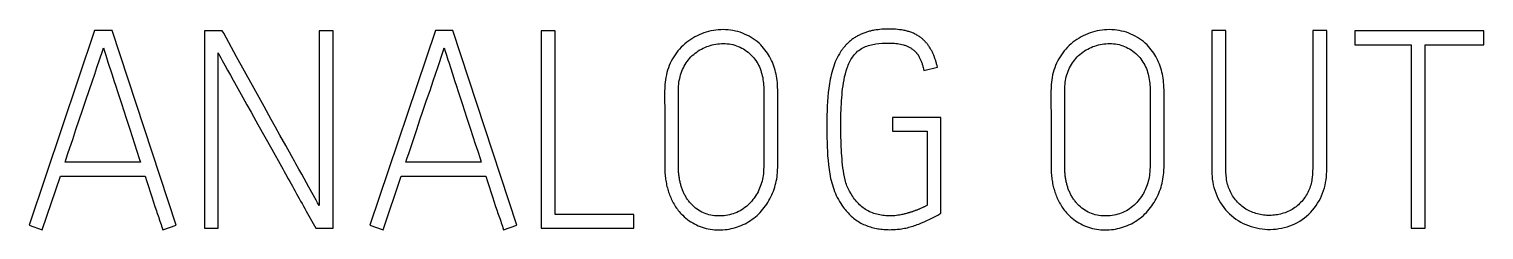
# Model space of a CAD drawing. Header units: inches. Extents: x 9000 to 22395, y 8106 to 17135.
# Drawn here: x 10548.29 to 10574.43, y 8340.58 to 8344.19 of the extents above; entities that cross this region are included whole.
import ezdxf

# ---------------------------------------------------------------- set-up
doc = ezdxf.new("R2010")
doc.units = ezdxf.units.IN
doc.header["$MEASUREMENT"] = 0
doc.layers.add('20500_FRONT_O_LABELING', color=7, linetype='Continuous')

msp = doc.modelspace()

# ---------------------------------------------------------------- linework, layer by layer
at = {"layer": '20500_FRONT_O_LABELING', "linetype": 'Continuous'}
for p, q in [((10549.467, 8344.165), (10548.289, 8340.659)), ((10549.782, 8344.165), (10549.467, 8344.165)), ((10550.932, 8340.659), (10549.782, 8344.165)), ((10551.439, 8344.16), (10551.439, 8340.605)), ((10551.76, 8344.16), (10551.439, 8344.16)), ((10553.501, 8344.16), (10553.501, 8341.014)), ((10553.752, 8344.16), (10553.501, 8344.16)), ((10553.752, 8340.605), (10553.752, 8344.16)), ((10555.591, 8344.165), (10554.413, 8340.659)), ((10555.906, 8344.165), (10555.591, 8344.165)), ((10557.055, 8340.659), (10555.906, 8344.165)), ((10557.494, 8344.155), (10557.494, 8340.605)), ((10557.745, 8344.155), (10557.494, 8344.155)), ((10557.745, 8340.856), (10557.745, 8344.155)), ((10569.795, 8344.165), (10569.544, 8344.165)), ((10569.795, 8341.9), (10569.795, 8344.165)), ((10571.61, 8344.165), (10571.359, 8344.165)), ((10571.61, 8341.877), (10571.61, 8344.165)), ((10572.113, 8344.155), (10572.113, 8343.903)), ((10574.435, 8344.155), (10572.113, 8344.155)), ((10574.435, 8343.903), (10574.435, 8344.155)), ((10549.508, 8343.496), (10549.606, 8343.79)), ((10549.606, 8343.79), (10549.625, 8343.849)), ((10549.625, 8343.849), (10549.643, 8343.793)), ((10549.643, 8343.793), (10549.666, 8343.722)), ((10549.666, 8343.722), (10549.693, 8343.637)), ((10551.686, 8340.605), (10551.686, 8343.76)), ((10552.304, 8343.173), (10552.019, 8343.69)), ((10555.632, 8343.496), (10555.73, 8343.79)), ((10555.73, 8343.79), (10555.749, 8343.849)), ((10555.749, 8343.849), (10555.767, 8343.793)), ((10555.767, 8343.793), (10555.79, 8343.722)), ((10555.79, 8343.722), (10555.817, 8343.637)), ((10572.113, 8343.903), (10573.128, 8343.903)), ((10573.128, 8343.903), (10573.128, 8340.605)), ((10573.38, 8340.605), (10573.38, 8343.903)), ((10573.38, 8343.903), (10574.435, 8343.903)), ((10549.469, 8343.379), (10549.508, 8343.496)), ((10551.807, 8343.537), (10551.857, 8343.449)), ((10551.857, 8343.449), (10551.907, 8343.36)), ((10555.593, 8343.379), (10555.632, 8343.496)), ((10564.372, 8343.445), (10564.613, 8343.504)), ((10549.37, 8343.085), (10549.429, 8343.261)), ((10549.429, 8343.261), (10549.469, 8343.379)), ((10549.775, 8343.382), (10549.817, 8343.249)), ((10551.982, 8343.227), (10552.131, 8342.96)), ((10552.511, 8342.797), (10552.304, 8343.173)), ((10555.494, 8343.085), (10555.553, 8343.261)), ((10555.553, 8343.261), (10555.593, 8343.379)), ((10555.898, 8343.382), (10555.941, 8343.249)), ((10549.25, 8342.733), (10549.31, 8342.909)), ((10549.31, 8342.909), (10549.37, 8343.085)), ((10549.882, 8343.051), (10549.947, 8342.852)), ((10552.131, 8342.96), (10552.205, 8342.827)), ((10555.374, 8342.733), (10555.434, 8342.909)), ((10555.434, 8342.909), (10555.494, 8343.085)), ((10556.006, 8343.051), (10556.071, 8342.852)), ((10559.959, 8341.729), (10559.959, 8343.029)), ((10566.901, 8341.729), (10566.901, 8343.029)), ((10549.19, 8342.557), (10549.25, 8342.733)), ((10549.947, 8342.852), (10550.033, 8342.588)), ((10552.205, 8342.827), (10552.279, 8342.694)), ((10552.641, 8342.562), (10552.511, 8342.797)), ((10555.314, 8342.557), (10555.374, 8342.733)), ((10556.071, 8342.852), (10556.157, 8342.588)), ((10559.713, 8342.703), (10559.713, 8341.729)), ((10561.493, 8342.784), (10561.493, 8341.785)), ((10566.655, 8342.703), (10566.655, 8341.729)), ((10568.435, 8342.784), (10568.435, 8341.785)), ((10549.072, 8342.205), (10549.131, 8342.381)), ((10549.131, 8342.381), (10549.19, 8342.557)), ((10550.033, 8342.588), (10550.098, 8342.389)), ((10550.098, 8342.389), (10550.141, 8342.257)), ((10552.402, 8342.471), (10552.65, 8342.027)), ((10552.719, 8342.422), (10552.641, 8342.562)), ((10552.797, 8342.281), (10552.719, 8342.422)), ((10555.196, 8342.205), (10555.255, 8342.381)), ((10555.255, 8342.381), (10555.314, 8342.557)), ((10556.157, 8342.588), (10556.222, 8342.389)), ((10556.222, 8342.389), (10556.265, 8342.257)), ((10563.805, 8342.597), (10563.805, 8342.351)), ((10564.677, 8342.597), (10563.805, 8342.597)), ((10564.677, 8340.876), (10564.677, 8342.597)), ((10548.993, 8341.969), (10549.072, 8342.205)), ((10550.141, 8342.257), (10550.184, 8342.124)), ((10550.184, 8342.124), (10550.227, 8341.992)), ((10552.902, 8342.094), (10552.797, 8342.281)), ((10555.117, 8341.969), (10555.196, 8342.205)), ((10556.265, 8342.257), (10556.308, 8342.124)), ((10556.308, 8342.124), (10556.351, 8341.992)), ((10563.805, 8342.351), (10564.431, 8342.351)), ((10564.431, 8342.351), (10564.431, 8341.019)), ((10548.954, 8341.852), (10548.993, 8341.969)), ((10553.006, 8341.906), (10552.902, 8342.094)), ((10555.078, 8341.852), (10555.117, 8341.969)), ((10548.935, 8341.793), (10548.954, 8341.852)), ((10550.291, 8341.793), (10548.935, 8341.793)), ((10553.188, 8341.577), (10553.136, 8341.671)), ((10555.058, 8341.793), (10555.078, 8341.852)), ((10556.415, 8341.793), (10555.058, 8341.793)), ((10548.526, 8340.58), (10548.851, 8341.542)), ((10548.851, 8341.542), (10550.375, 8341.542)), ((10550.375, 8341.542), (10550.404, 8341.448)), ((10550.404, 8341.448), (10550.433, 8341.355)), ((10550.433, 8341.355), (10550.463, 8341.262)), ((10553.319, 8341.343), (10553.188, 8341.577)), ((10554.65, 8340.58), (10554.975, 8341.542)), ((10554.975, 8341.542), (10556.499, 8341.542)), ((10556.499, 8341.542), (10556.528, 8341.448)), ((10556.528, 8341.448), (10556.557, 8341.355)), ((10556.557, 8341.355), (10556.587, 8341.262)), ((10550.463, 8341.262), (10550.493, 8341.168)), ((10550.493, 8341.168), (10550.524, 8341.075)), ((10550.524, 8341.075), (10550.544, 8341.013)), ((10556.587, 8341.262), (10556.617, 8341.168)), ((10556.617, 8341.168), (10556.648, 8341.075)), ((10556.648, 8341.075), (10556.668, 8341.013)), ((10550.544, 8341.013), (10550.565, 8340.952)), ((10556.668, 8341.013), (10556.689, 8340.952)), ((10559.156, 8340.856), (10557.745, 8340.856)), ((10559.156, 8340.605), (10559.156, 8340.856)), ((10564.618, 8340.842), (10564.677, 8340.876)), ((10548.289, 8340.659), (10548.526, 8340.58)), ((10550.69, 8340.58), (10550.932, 8340.659)), ((10551.439, 8340.605), (10551.686, 8340.605)), ((10553.441, 8340.605), (10553.752, 8340.605)), ((10554.413, 8340.659), (10554.65, 8340.58)), ((10556.814, 8340.58), (10557.055, 8340.659)), ((10557.494, 8340.605), (10559.156, 8340.605)), ((10573.128, 8340.605), (10573.38, 8340.605))]:
    msp.add_line(p, q, dxfattribs=at)
for points in [[(10552.019, 8343.69), (10551.786, 8344.113), (10551.76, 8344.16)], [(10561.439, 8343.903), (10561.407, 8343.934), (10561.374, 8343.964), (10561.339, 8343.991), (10561.303, 8344.016), (10561.266, 8344.04), (10561.228, 8344.062), (10561.189, 8344.082), (10561.149, 8344.1), (10561.108, 8344.116), (10561.067, 8344.131), (10561.025, 8344.143), (10560.982, 8344.154), (10560.939, 8344.163), (10560.895, 8344.17), (10560.851, 8344.175), (10560.807, 8344.178), (10560.763, 8344.179), (10560.719, 8344.178), (10560.675, 8344.175), (10560.63, 8344.171), (10560.587, 8344.164), (10560.543, 8344.156), (10560.5, 8344.145), (10560.457, 8344.133), (10560.415, 8344.119), (10560.374, 8344.104), (10560.333, 8344.087), (10560.293, 8344.068), (10560.254, 8344.048), (10560.216, 8344.026), (10560.179, 8344.003), (10560.143, 8343.978), (10560.108, 8343.951), (10560.074, 8343.923), (10560.041, 8343.894), (10560.01, 8343.863), (10559.98, 8343.83), (10559.951, 8343.797), (10559.924, 8343.762), (10559.899, 8343.726), (10559.874, 8343.689), (10559.852, 8343.651), (10559.831, 8343.612), (10559.812, 8343.573), (10559.794, 8343.532), (10559.779, 8343.491), (10559.765, 8343.449), (10559.753, 8343.407), (10559.742, 8343.364), (10559.733, 8343.321), (10559.726, 8343.278), (10559.72, 8343.234), (10559.716, 8343.19), (10559.714, 8343.146), (10559.711, 8343.057), (10559.71, 8342.968), (10559.711, 8342.88), (10559.712, 8342.791), (10559.713, 8342.703)], [(10563.036, 8343.968), (10563.026, 8343.959), (10563.016, 8343.95), (10563.007, 8343.941), (10562.998, 8343.931), (10562.988, 8343.922), (10562.979, 8343.912), (10562.97, 8343.903), (10562.961, 8343.893), (10562.953, 8343.883), (10562.944, 8343.873), (10562.936, 8343.863), (10562.927, 8343.853), (10562.919, 8343.843), (10562.911, 8343.832), (10562.903, 8343.822), (10562.895, 8343.811), (10562.887, 8343.801), (10562.88, 8343.79), (10562.872, 8343.779), (10562.865, 8343.768), (10562.858, 8343.757), (10562.851, 8343.746)], [(10564.29, 8344.054), (10564.276, 8344.064), (10564.261, 8344.073), (10564.245, 8344.082), (10564.23, 8344.09), (10564.215, 8344.098), (10564.199, 8344.106), (10564.183, 8344.113), (10564.167, 8344.12), (10564.151, 8344.126), (10564.134, 8344.132), (10564.118, 8344.138), (10564.101, 8344.143), (10564.084, 8344.148), (10564.067, 8344.153), (10564.05, 8344.157), (10564.033, 8344.161), (10564.016, 8344.164), (10563.999, 8344.167), (10563.965, 8344.173), (10563.93, 8344.178), (10563.895, 8344.182), (10563.86, 8344.185), (10563.826, 8344.187), (10563.791, 8344.189), (10563.756, 8344.189), (10563.721, 8344.19), (10563.686, 8344.189), (10563.651, 8344.187), (10563.616, 8344.185), (10563.581, 8344.182), (10563.546, 8344.178), (10563.511, 8344.174), (10563.476, 8344.168), (10563.459, 8344.164), (10563.442, 8344.161), (10563.425, 8344.157), (10563.408, 8344.153), (10563.391, 8344.149), (10563.374, 8344.144), (10563.357, 8344.139), (10563.34, 8344.134), (10563.324, 8344.129), (10563.307, 8344.123), (10563.291, 8344.117), (10563.274, 8344.111), (10563.258, 8344.104), (10563.242, 8344.097), (10563.226, 8344.09), (10563.211, 8344.082), (10563.195, 8344.075), (10563.18, 8344.067), (10563.164, 8344.058), (10563.149, 8344.049), (10563.135, 8344.04), (10563.12, 8344.031), (10563.105, 8344.021), (10563.091, 8344.011), (10563.077, 8344.001), (10563.063, 8343.99), (10563.049, 8343.979), (10563.036, 8343.968)], [(10564.613, 8343.504), (10564.606, 8343.533), (10564.602, 8343.547), (10564.598, 8343.562), (10564.594, 8343.576), (10564.59, 8343.591), (10564.586, 8343.605), (10564.582, 8343.619), (10564.577, 8343.633), (10564.573, 8343.647), (10564.568, 8343.661), (10564.563, 8343.675), (10564.558, 8343.689), (10564.552, 8343.703), (10564.547, 8343.717), (10564.541, 8343.73), (10564.535, 8343.744), (10564.529, 8343.757), (10564.523, 8343.771), (10564.516, 8343.784), (10564.51, 8343.797), (10564.503, 8343.81), (10564.495, 8343.823), (10564.488, 8343.836), (10564.481, 8343.848), (10564.473, 8343.861), (10564.465, 8343.873), (10564.456, 8343.886), (10564.448, 8343.898), (10564.439, 8343.91), (10564.43, 8343.921), (10564.421, 8343.933), (10564.411, 8343.944), (10564.401, 8343.955), (10564.391, 8343.966), (10564.381, 8343.977), (10564.371, 8343.988), (10564.36, 8343.998), (10564.349, 8344.008), (10564.338, 8344.018), (10564.326, 8344.027), (10564.314, 8344.036), (10564.302, 8344.045), (10564.29, 8344.054)], [(10568.381, 8343.903), (10568.349, 8343.934), (10568.316, 8343.964), (10568.281, 8343.991), (10568.245, 8344.016), (10568.208, 8344.04), (10568.17, 8344.062), (10568.131, 8344.082), (10568.091, 8344.1), (10568.051, 8344.116), (10568.009, 8344.131), (10567.967, 8344.143), (10567.924, 8344.154), (10567.881, 8344.163), (10567.837, 8344.17), (10567.794, 8344.175), (10567.749, 8344.178), (10567.705, 8344.179), (10567.661, 8344.178), (10567.617, 8344.175), (10567.573, 8344.171), (10567.529, 8344.164), (10567.485, 8344.156), (10567.442, 8344.145), (10567.399, 8344.133), (10567.357, 8344.119), (10567.316, 8344.104), (10567.275, 8344.087), (10567.235, 8344.068), (10567.196, 8344.048), (10567.158, 8344.026), (10567.121, 8344.003), (10567.085, 8343.978), (10567.05, 8343.951), (10567.016, 8343.923), (10566.983, 8343.894), (10566.952, 8343.863), (10566.922, 8343.83), (10566.894, 8343.797), (10566.866, 8343.762), (10566.841, 8343.726), (10566.817, 8343.689), (10566.794, 8343.651), (10566.773, 8343.612), (10566.754, 8343.573), (10566.737, 8343.532), (10566.721, 8343.491), (10566.707, 8343.449), (10566.695, 8343.407), (10566.684, 8343.364), (10566.675, 8343.321), (10566.668, 8343.278), (10566.663, 8343.234), (10566.659, 8343.19), (10566.656, 8343.146), (10566.653, 8343.057), (10566.653, 8342.968), (10566.653, 8342.88), (10566.654, 8342.791), (10566.655, 8342.703)], [(10569.544, 8344.165), (10569.544, 8341.84), (10569.543, 8341.739), (10569.544, 8341.638), (10569.546, 8341.587), (10569.549, 8341.537), (10569.554, 8341.487), (10569.562, 8341.437), (10569.572, 8341.387), (10569.584, 8341.338), (10569.598, 8341.29), (10569.615, 8341.242), (10569.633, 8341.195), (10569.654, 8341.149), (10569.678, 8341.105), (10569.703, 8341.061), (10569.731, 8341.019), (10569.761, 8340.978), (10569.792, 8340.939), (10569.826, 8340.902), (10569.862, 8340.866), (10569.899, 8340.833), (10569.938, 8340.801), (10569.979, 8340.771), (10570.021, 8340.743), (10570.064, 8340.718), (10570.109, 8340.694), (10570.155, 8340.673), (10570.202, 8340.654), (10570.25, 8340.637), (10570.298, 8340.623), (10570.347, 8340.611), (10570.397, 8340.601), (10570.447, 8340.594), (10570.498, 8340.589), (10570.548, 8340.586), (10570.599, 8340.586), (10570.649, 8340.588), (10570.699, 8340.592), (10570.749, 8340.599), (10570.799, 8340.608), (10570.848, 8340.62), (10570.897, 8340.633), (10570.945, 8340.649), (10570.992, 8340.668), (10571.038, 8340.688), (10571.082, 8340.711), (10571.126, 8340.736), (10571.168, 8340.764), (10571.209, 8340.794), (10571.248, 8340.825), (10571.286, 8340.859), (10571.322, 8340.895), (10571.356, 8340.932), (10571.389, 8340.971), (10571.419, 8341.012), (10571.447, 8341.054), (10571.473, 8341.098), (10571.496, 8341.142), (10571.518, 8341.188), (10571.537, 8341.235), (10571.553, 8341.283), (10571.568, 8341.331), (10571.58, 8341.38), (10571.59, 8341.429), (10571.598, 8341.479), (10571.604, 8341.529), (10571.608, 8341.578), (10571.61, 8341.628), (10571.611, 8341.678), (10571.61, 8341.877)], [(10571.359, 8344.165), (10571.359, 8341.911), (10571.359, 8341.799), (10571.358, 8341.686), (10571.357, 8341.63), (10571.354, 8341.573), (10571.348, 8341.518), (10571.345, 8341.49), (10571.34, 8341.463), (10571.335, 8341.435), (10571.329, 8341.408), (10571.322, 8341.381), (10571.313, 8341.354), (10571.304, 8341.328), (10571.294, 8341.302), (10571.282, 8341.276), (10571.27, 8341.251), (10571.257, 8341.226), (10571.243, 8341.202), (10571.228, 8341.178), (10571.212, 8341.155), (10571.196, 8341.132), (10571.178, 8341.11), (10571.16, 8341.088), (10571.141, 8341.068), (10571.121, 8341.048), (10571.101, 8341.029), (10571.08, 8341.011), (10571.058, 8340.993), (10571.035, 8340.977), (10571.012, 8340.961), (10570.988, 8340.946), (10570.964, 8340.932), (10570.939, 8340.919), (10570.913, 8340.907), (10570.888, 8340.896), (10570.861, 8340.886), (10570.834, 8340.877), (10570.807, 8340.869), (10570.78, 8340.862), (10570.752, 8340.855), (10570.725, 8340.85), (10570.697, 8340.845), (10570.669, 8340.842), (10570.641, 8340.839), (10570.613, 8340.837), (10570.585, 8340.837), (10570.557, 8340.837), (10570.529, 8340.838), (10570.501, 8340.84), (10570.473, 8340.843), (10570.445, 8340.847), (10570.417, 8340.852), (10570.39, 8340.858), (10570.363, 8340.865), (10570.336, 8340.872), (10570.309, 8340.881), (10570.282, 8340.89), (10570.256, 8340.901), (10570.23, 8340.912), (10570.205, 8340.925), (10570.18, 8340.938), (10570.156, 8340.952), (10570.132, 8340.967), (10570.109, 8340.983), (10570.087, 8341), (10570.065, 8341.018), (10570.044, 8341.037), (10570.024, 8341.056), (10570.004, 8341.077), (10569.986, 8341.098), (10569.968, 8341.119), (10569.951, 8341.142), (10569.935, 8341.164), (10569.919, 8341.188), (10569.905, 8341.212), (10569.891, 8341.237), (10569.878, 8341.262), (10569.866, 8341.288), (10569.855, 8341.314), (10569.845, 8341.34), (10569.836, 8341.367), (10569.829, 8341.394), (10569.822, 8341.421), (10569.816, 8341.449), (10569.811, 8341.476), (10569.807, 8341.504), (10569.801, 8341.56), (10569.798, 8341.616), (10569.796, 8341.673), (10569.795, 8341.786), (10569.795, 8341.9)], [(10551.686, 8343.76), (10551.709, 8343.715), (10551.733, 8343.67), (10551.758, 8343.626), (10551.782, 8343.581), (10551.807, 8343.537)], [(10559.959, 8343.029), (10559.96, 8343.097), (10559.961, 8343.131), (10559.963, 8343.165), (10559.966, 8343.199), (10559.969, 8343.233), (10559.974, 8343.266), (10559.981, 8343.3), (10559.988, 8343.333), (10559.997, 8343.365), (10560.008, 8343.398), (10560.019, 8343.429), (10560.033, 8343.461), (10560.047, 8343.492), (10560.063, 8343.522), (10560.08, 8343.551), (10560.098, 8343.58), (10560.117, 8343.608), (10560.138, 8343.635), (10560.16, 8343.662), (10560.183, 8343.687), (10560.208, 8343.711), (10560.233, 8343.734), (10560.259, 8343.756), (10560.287, 8343.776), (10560.315, 8343.796), (10560.344, 8343.814), (10560.374, 8343.83), (10560.404, 8343.846), (10560.435, 8343.86), (10560.467, 8343.873), (10560.499, 8343.884), (10560.532, 8343.894), (10560.564, 8343.903), (10560.598, 8343.911), (10560.631, 8343.917), (10560.665, 8343.922), (10560.699, 8343.925), (10560.733, 8343.928), (10560.767, 8343.928), (10560.801, 8343.927), (10560.835, 8343.925), (10560.869, 8343.921), (10560.903, 8343.916), (10560.937, 8343.909), (10560.97, 8343.9), (10561.002, 8343.889), (10561.034, 8343.877), (10561.066, 8343.863), (10561.096, 8343.848), (10561.126, 8343.831), (10561.155, 8343.813), (10561.183, 8343.793), (10561.21, 8343.772), (10561.236, 8343.75), (10561.261, 8343.726)], [(10561.261, 8343.726), (10561.285, 8343.702), (10561.307, 8343.677), (10561.328, 8343.651), (10561.348, 8343.624), (10561.366, 8343.596), (10561.383, 8343.567), (10561.398, 8343.538), (10561.413, 8343.507), (10561.426, 8343.477), (10561.438, 8343.445), (10561.448, 8343.413), (10561.457, 8343.381), (10561.466, 8343.349), (10561.473, 8343.316), (10561.478, 8343.283), (10561.483, 8343.249), (10561.487, 8343.216), (10561.49, 8343.183), (10561.492, 8343.15), (10561.494, 8343.116), (10561.495, 8343.05), (10561.495, 8342.983)], [(10561.744, 8341.944), (10561.744, 8342.776), (10561.745, 8342.852), (10561.745, 8342.927), (10561.746, 8343.003), (10561.745, 8343.079), (10561.742, 8343.154), (10561.74, 8343.192), (10561.737, 8343.229), (10561.733, 8343.267), (10561.728, 8343.304), (10561.722, 8343.341), (10561.715, 8343.377), (10561.706, 8343.414), (10561.697, 8343.45), (10561.686, 8343.486), (10561.674, 8343.522), (10561.661, 8343.557), (10561.647, 8343.592), (10561.631, 8343.626), (10561.615, 8343.66), (10561.597, 8343.693), (10561.578, 8343.725), (10561.558, 8343.757), (10561.536, 8343.788), (10561.514, 8343.818), (10561.49, 8343.848), (10561.465, 8343.876), (10561.439, 8343.903)], [(10562.851, 8343.746), (10562.83, 8343.71), (10562.81, 8343.674), (10562.793, 8343.637), (10562.777, 8343.6), (10562.762, 8343.562), (10562.749, 8343.524), (10562.737, 8343.485), (10562.726, 8343.447), (10562.715, 8343.407), (10562.705, 8343.368), (10562.696, 8343.328), (10562.688, 8343.289), (10562.681, 8343.248), (10562.674, 8343.208), (10562.667, 8343.168), (10562.662, 8343.127), (10562.652, 8343.046), (10562.644, 8342.965), (10562.638, 8342.884), (10562.634, 8342.803), (10562.63, 8342.721), (10562.628, 8342.64), (10562.627, 8342.559), (10562.626, 8342.477), (10562.626, 8342.396), (10562.627, 8342.314), (10562.628, 8342.232), (10562.63, 8342.151), (10562.632, 8342.069), (10562.636, 8341.988), (10562.64, 8341.907), (10562.647, 8341.825), (10562.655, 8341.744), (10562.66, 8341.704), (10562.665, 8341.663), (10562.671, 8341.623), (10562.678, 8341.582), (10562.686, 8341.542), (10562.694, 8341.502), (10562.703, 8341.462), (10562.714, 8341.423), (10562.725, 8341.384), (10562.737, 8341.345), (10562.75, 8341.306), (10562.764, 8341.268), (10562.78, 8341.231), (10562.796, 8341.194), (10562.814, 8341.157), (10562.833, 8341.121), (10562.853, 8341.086), (10562.875, 8341.052), (10562.898, 8341.018), (10562.922, 8340.985)], [(10563.958, 8340.849), (10563.931, 8340.844), (10563.904, 8340.839), (10563.876, 8340.835), (10563.849, 8340.832), (10563.821, 8340.83), (10563.794, 8340.828), (10563.766, 8340.828), (10563.739, 8340.828), (10563.712, 8340.829), (10563.684, 8340.83), (10563.657, 8340.833), (10563.63, 8340.836), (10563.603, 8340.84), (10563.576, 8340.845), (10563.549, 8340.851), (10563.523, 8340.858), (10563.496, 8340.865), (10563.47, 8340.874), (10563.445, 8340.883), (10563.419, 8340.893), (10563.394, 8340.904), (10563.369, 8340.917), (10563.345, 8340.93), (10563.322, 8340.944), (10563.299, 8340.959), (10563.277, 8340.975), (10563.256, 8340.992), (10563.235, 8341.01), (10563.215, 8341.029), (10563.195, 8341.048), (10563.176, 8341.068), (10563.158, 8341.088), (10563.141, 8341.11), (10563.124, 8341.131), (10563.107, 8341.154), (10563.092, 8341.176), (10563.076, 8341.199), (10563.062, 8341.223), (10563.034, 8341.27), (10563.021, 8341.295), (10563.009, 8341.319), (10562.998, 8341.344), (10562.987, 8341.369), (10562.978, 8341.395), (10562.97, 8341.422), (10562.962, 8341.448), (10562.955, 8341.475), (10562.943, 8341.529), (10562.933, 8341.583), (10562.924, 8341.637), (10562.916, 8341.691), (10562.91, 8341.745), (10562.904, 8341.8), (10562.899, 8341.854), (10562.894, 8341.909), (10562.89, 8341.964), (10562.887, 8342.018), (10562.885, 8342.073), (10562.883, 8342.128), (10562.881, 8342.183), (10562.88, 8342.238), (10562.879, 8342.293), (10562.878, 8342.348), (10562.878, 8342.403), (10562.877, 8342.458), (10562.878, 8342.513), (10562.878, 8342.567), (10562.879, 8342.622), (10562.88, 8342.677), (10562.882, 8342.732), (10562.884, 8342.787), (10562.887, 8342.842), (10562.89, 8342.897), (10562.894, 8342.951), (10562.899, 8343.006), (10562.904, 8343.061), (10562.91, 8343.115), (10562.917, 8343.17), (10562.925, 8343.224), (10562.935, 8343.278), (10562.946, 8343.332), (10562.96, 8343.385), (10562.975, 8343.438), (10562.992, 8343.49), (10563.002, 8343.516), (10563.012, 8343.541), (10563.023, 8343.567), (10563.034, 8343.592), (10563.047, 8343.616), (10563.06, 8343.64), (10563.074, 8343.664), (10563.089, 8343.686), (10563.105, 8343.709), (10563.122, 8343.73), (10563.14, 8343.751), (10563.16, 8343.77), (10563.18, 8343.789), (10563.202, 8343.806), (10563.224, 8343.822), (10563.247, 8343.837), (10563.272, 8343.85), (10563.296, 8343.862), (10563.322, 8343.873), (10563.347, 8343.883), (10563.374, 8343.891), (10563.4, 8343.899), (10563.427, 8343.906), (10563.454, 8343.912), (10563.481, 8343.917), (10563.508, 8343.922), (10563.563, 8343.929), (10563.618, 8343.934), (10563.673, 8343.937), (10563.728, 8343.938), (10563.783, 8343.937), (10563.839, 8343.934), (10563.866, 8343.932), (10563.894, 8343.929), (10563.921, 8343.924), (10563.948, 8343.919), (10563.975, 8343.913), (10564.002, 8343.906)], [(10564.002, 8343.906), (10564.016, 8343.901), (10564.029, 8343.897), (10564.043, 8343.892), (10564.056, 8343.887), (10564.069, 8343.881), (10564.082, 8343.875), (10564.095, 8343.869), (10564.108, 8343.863), (10564.12, 8343.856), (10564.133, 8343.849), (10564.144, 8343.841), (10564.156, 8343.833), (10564.168, 8343.825), (10564.179, 8343.816), (10564.19, 8343.807), (10564.2, 8343.798), (10564.206, 8343.793), (10564.211, 8343.788), (10564.216, 8343.783), (10564.221, 8343.778), (10564.225, 8343.773), (10564.23, 8343.768), (10564.235, 8343.762), (10564.239, 8343.757), (10564.244, 8343.751), (10564.248, 8343.746), (10564.253, 8343.74), (10564.257, 8343.734), (10564.265, 8343.723), (10564.273, 8343.711), (10564.28, 8343.699), (10564.287, 8343.686), (10564.294, 8343.674), (10564.3, 8343.661), (10564.306, 8343.648), (10564.312, 8343.635), (10564.318, 8343.622), (10564.323, 8343.609), (10564.328, 8343.596), (10564.333, 8343.582), (10564.338, 8343.569), (10564.342, 8343.555), (10564.346, 8343.542), (10564.35, 8343.528), (10564.354, 8343.514), (10564.358, 8343.5), (10564.365, 8343.473), (10564.372, 8343.445)], [(10566.901, 8343.029), (10566.902, 8343.097), (10566.903, 8343.131), (10566.905, 8343.165), (10566.908, 8343.199), (10566.912, 8343.233), (10566.917, 8343.266), (10566.923, 8343.3), (10566.93, 8343.333), (10566.94, 8343.365), (10566.95, 8343.398), (10566.962, 8343.429), (10566.975, 8343.461), (10566.989, 8343.492), (10567.005, 8343.522), (10567.022, 8343.551), (10567.04, 8343.58), (10567.06, 8343.608), (10567.08, 8343.635), (10567.102, 8343.662), (10567.125, 8343.687), (10567.15, 8343.711), (10567.175, 8343.734), (10567.202, 8343.756), (10567.229, 8343.776), (10567.257, 8343.796), (10567.286, 8343.814), (10567.316, 8343.83), (10567.346, 8343.846), (10567.377, 8343.86), (10567.409, 8343.873), (10567.441, 8343.884), (10567.474, 8343.894), (10567.507, 8343.903), (10567.54, 8343.911), (10567.573, 8343.917), (10567.607, 8343.922), (10567.641, 8343.925), (10567.675, 8343.928), (10567.709, 8343.928), (10567.743, 8343.927), (10567.777, 8343.925), (10567.811, 8343.921), (10567.845, 8343.916), (10567.879, 8343.909), (10567.912, 8343.9), (10567.945, 8343.889), (10567.977, 8343.877), (10568.008, 8343.863), (10568.038, 8343.848), (10568.068, 8343.831), (10568.097, 8343.813), (10568.125, 8343.793), (10568.152, 8343.772), (10568.178, 8343.75), (10568.203, 8343.726)], [(10568.203, 8343.726), (10568.227, 8343.702), (10568.249, 8343.677), (10568.27, 8343.651), (10568.29, 8343.624), (10568.308, 8343.596), (10568.325, 8343.567), (10568.341, 8343.538), (10568.355, 8343.507), (10568.368, 8343.477), (10568.38, 8343.445), (10568.39, 8343.413), (10568.4, 8343.381), (10568.408, 8343.349), (10568.415, 8343.316), (10568.421, 8343.283), (10568.425, 8343.249), (10568.429, 8343.216), (10568.432, 8343.183), (10568.434, 8343.15), (10568.436, 8343.116), (10568.437, 8343.05), (10568.437, 8342.983)], [(10568.686, 8341.944), (10568.686, 8342.776), (10568.687, 8342.852), (10568.687, 8342.927), (10568.688, 8343.003), (10568.687, 8343.079), (10568.684, 8343.154), (10568.682, 8343.192), (10568.679, 8343.229), (10568.675, 8343.267), (10568.67, 8343.304), (10568.664, 8343.341), (10568.657, 8343.377), (10568.649, 8343.414), (10568.639, 8343.45), (10568.628, 8343.486), (10568.616, 8343.522), (10568.603, 8343.557), (10568.589, 8343.592), (10568.574, 8343.626), (10568.557, 8343.66), (10568.539, 8343.693), (10568.52, 8343.725), (10568.5, 8343.757), (10568.478, 8343.788), (10568.456, 8343.818), (10568.432, 8343.848), (10568.407, 8343.876), (10568.381, 8343.903)], [(10549.693, 8343.637), (10549.706, 8343.595), (10549.775, 8343.382)], [(10555.817, 8343.637), (10555.83, 8343.595), (10555.898, 8343.382)], [(10549.817, 8343.249), (10549.839, 8343.183), (10549.882, 8343.051)], [(10551.907, 8343.36), (10551.957, 8343.271), (10551.982, 8343.227)], [(10555.941, 8343.249), (10555.962, 8343.183), (10556.006, 8343.051)], [(10561.495, 8342.983), (10561.493, 8342.85), (10561.493, 8342.784)], [(10568.437, 8342.983), (10568.435, 8342.85), (10568.435, 8342.784)], [(10552.279, 8342.694), (10552.328, 8342.605), (10552.402, 8342.471)], [(10550.227, 8341.992), (10550.27, 8341.859), (10550.291, 8341.793)], [(10552.65, 8342.027), (10552.823, 8341.716), (10552.848, 8341.672), (10552.873, 8341.627), (10552.897, 8341.583)], [(10553.136, 8341.671), (10553.084, 8341.765), (10553.058, 8341.812), (10553.006, 8341.906)], [(10556.351, 8341.992), (10556.394, 8341.859), (10556.415, 8341.793)], [(10560.009, 8340.866), (10560.035, 8340.839), (10560.063, 8340.813), (10560.092, 8340.788), (10560.121, 8340.765), (10560.152, 8340.742), (10560.183, 8340.721), (10560.215, 8340.701), (10560.248, 8340.683), (10560.281, 8340.666), (10560.315, 8340.65), (10560.35, 8340.636), (10560.386, 8340.623), (10560.421, 8340.611), (10560.458, 8340.602), (10560.495, 8340.594), (10560.532, 8340.587), (10560.57, 8340.582), (10560.608, 8340.578), (10560.645, 8340.576), (10560.683, 8340.575), (10560.721, 8340.576), (10560.759, 8340.578), (10560.797, 8340.581), (10560.834, 8340.586), (10560.871, 8340.592), (10560.909, 8340.599), (10560.945, 8340.608), (10560.982, 8340.618), (10561.018, 8340.63), (10561.053, 8340.642), (10561.089, 8340.656), (10561.123, 8340.671), (10561.157, 8340.688), (10561.19, 8340.706), (10561.223, 8340.725), (10561.255, 8340.745), (10561.286, 8340.767), (10561.316, 8340.789), (10561.345, 8340.813), (10561.374, 8340.838), (10561.401, 8340.864), (10561.428, 8340.891), (10561.453, 8340.919), (10561.478, 8340.948), (10561.501, 8340.977), (10561.524, 8341.008), (10561.545, 8341.039), (10561.565, 8341.071), (10561.585, 8341.103), (10561.603, 8341.136), (10561.62, 8341.169), (10561.636, 8341.204), (10561.651, 8341.238), (10561.665, 8341.273), (10561.678, 8341.308), (10561.689, 8341.344), (10561.7, 8341.38), (10561.709, 8341.417), (10561.718, 8341.454), (10561.725, 8341.491), (10561.731, 8341.528), (10561.736, 8341.566), (10561.739, 8341.603), (10561.742, 8341.641), (10561.744, 8341.717), (10561.745, 8341.792), (10561.744, 8341.868), (10561.744, 8341.944)], [(10566.951, 8340.866), (10566.978, 8340.839), (10567.005, 8340.813), (10567.034, 8340.788), (10567.064, 8340.765), (10567.094, 8340.742), (10567.125, 8340.721), (10567.157, 8340.701), (10567.19, 8340.683), (10567.223, 8340.666), (10567.258, 8340.65), (10567.292, 8340.636), (10567.328, 8340.623), (10567.364, 8340.611), (10567.4, 8340.602), (10567.437, 8340.594), (10567.474, 8340.587), (10567.512, 8340.582), (10567.55, 8340.578), (10567.588, 8340.576), (10567.625, 8340.575), (10567.663, 8340.576), (10567.701, 8340.578), (10567.739, 8340.581), (10567.776, 8340.586), (10567.814, 8340.592), (10567.851, 8340.599), (10567.888, 8340.608), (10567.924, 8340.618), (10567.96, 8340.63), (10567.996, 8340.642), (10568.031, 8340.656), (10568.065, 8340.671), (10568.099, 8340.688), (10568.133, 8340.706), (10568.165, 8340.725), (10568.197, 8340.745), (10568.228, 8340.767), (10568.258, 8340.789), (10568.287, 8340.813), (10568.316, 8340.838), (10568.343, 8340.864), (10568.37, 8340.891), (10568.395, 8340.919), (10568.42, 8340.948), (10568.444, 8340.977), (10568.466, 8341.008), (10568.487, 8341.039), (10568.508, 8341.071), (10568.527, 8341.103), (10568.545, 8341.136), (10568.562, 8341.169), (10568.578, 8341.204), (10568.593, 8341.238), (10568.607, 8341.273), (10568.62, 8341.308), (10568.632, 8341.344), (10568.642, 8341.38), (10568.652, 8341.417), (10568.66, 8341.454), (10568.667, 8341.491), (10568.673, 8341.528), (10568.678, 8341.566), (10568.682, 8341.603), (10568.684, 8341.641), (10568.687, 8341.717), (10568.687, 8341.792), (10568.687, 8341.868), (10568.686, 8341.944)], [(10559.713, 8341.729), (10559.713, 8341.702), (10559.713, 8341.675), (10559.714, 8341.648), (10559.716, 8341.622), (10559.717, 8341.595), (10559.72, 8341.568), (10559.722, 8341.542), (10559.725, 8341.515), (10559.729, 8341.489), (10559.733, 8341.462), (10559.737, 8341.436), (10559.742, 8341.41), (10559.747, 8341.383), (10559.753, 8341.358), (10559.76, 8341.332), (10559.767, 8341.306), (10559.774, 8341.281), (10559.782, 8341.256), (10559.791, 8341.231), (10559.8, 8341.206), (10559.81, 8341.181), (10559.82, 8341.157), (10559.831, 8341.133), (10559.842, 8341.109), (10559.854, 8341.085), (10559.867, 8341.061), (10559.881, 8341.038), (10559.895, 8341.015), (10559.909, 8340.993), (10559.924, 8340.97), (10559.94, 8340.949), (10559.956, 8340.928), (10559.973, 8340.907), (10559.991, 8340.886), (10560.009, 8340.866)], [(10560.191, 8341.038), (10560.179, 8341.051), (10560.168, 8341.064), (10560.157, 8341.077), (10560.146, 8341.09), (10560.136, 8341.103), (10560.125, 8341.117), (10560.116, 8341.131), (10560.106, 8341.145), (10560.097, 8341.159), (10560.089, 8341.174), (10560.08, 8341.189), (10560.072, 8341.204), (10560.064, 8341.219), (10560.057, 8341.234), (10560.049, 8341.249), (10560.043, 8341.265), (10560.036, 8341.28), (10560.03, 8341.296), (10560.024, 8341.312), (10560.018, 8341.328), (10560.013, 8341.344), (10560.008, 8341.36), (10560.003, 8341.376), (10559.999, 8341.392), (10559.995, 8341.409), (10559.991, 8341.425), (10559.987, 8341.442), (10559.984, 8341.458), (10559.98, 8341.475), (10559.977, 8341.491), (10559.975, 8341.508), (10559.972, 8341.525), (10559.97, 8341.542), (10559.968, 8341.559), (10559.966, 8341.576), (10559.965, 8341.593), (10559.963, 8341.61), (10559.962, 8341.627), (10559.961, 8341.644), (10559.96, 8341.661), (10559.96, 8341.678), (10559.959, 8341.695), (10559.959, 8341.712), (10559.959, 8341.729)], [(10561.493, 8341.785), (10561.493, 8341.719), (10561.49, 8341.652), (10561.488, 8341.619), (10561.485, 8341.586), (10561.481, 8341.553), (10561.475, 8341.52), (10561.468, 8341.486), (10561.461, 8341.453), (10561.452, 8341.421), (10561.442, 8341.388), (10561.43, 8341.356), (10561.417, 8341.325), (10561.404, 8341.294), (10561.389, 8341.263), (10561.373, 8341.233), (10561.355, 8341.204), (10561.337, 8341.175), (10561.318, 8341.147), (10561.297, 8341.12), (10561.276, 8341.094), (10561.253, 8341.069), (10561.23, 8341.044), (10561.205, 8341.021), (10561.18, 8340.999), (10561.153, 8340.978), (10561.125, 8340.958), (10561.096, 8340.939), (10561.067, 8340.922), (10561.037, 8340.907), (10561.006, 8340.892), (10560.975, 8340.879), (10560.943, 8340.868), (10560.911, 8340.858), (10560.878, 8340.849), (10560.845, 8340.842), (10560.811, 8340.836), (10560.778, 8340.831), (10560.744, 8340.828), (10560.71, 8340.827), (10560.676, 8340.827), (10560.641, 8340.828), (10560.607, 8340.831), (10560.573, 8340.835), (10560.54, 8340.842), (10560.507, 8340.849), (10560.474, 8340.859), (10560.442, 8340.87), (10560.411, 8340.883), (10560.38, 8340.897), (10560.351, 8340.913), (10560.322, 8340.93), (10560.293, 8340.949), (10560.266, 8340.969), (10560.24, 8340.991), (10560.215, 8341.014), (10560.191, 8341.038)], [(10566.655, 8341.729), (10566.655, 8341.702), (10566.656, 8341.675), (10566.656, 8341.648), (10566.658, 8341.622), (10566.66, 8341.595), (10566.662, 8341.568), (10566.664, 8341.542), (10566.667, 8341.515), (10566.671, 8341.489), (10566.675, 8341.462), (10566.679, 8341.436), (10566.684, 8341.41), (10566.69, 8341.383), (10566.696, 8341.358), (10566.702, 8341.332), (10566.709, 8341.306), (10566.716, 8341.281), (10566.724, 8341.256), (10566.733, 8341.231), (10566.742, 8341.206), (10566.752, 8341.181), (10566.762, 8341.157), (10566.773, 8341.133), (10566.784, 8341.109), (10566.797, 8341.085), (10566.809, 8341.061), (10566.823, 8341.038), (10566.837, 8341.015), (10566.851, 8340.993), (10566.867, 8340.97), (10566.882, 8340.949), (10566.899, 8340.928), (10566.915, 8340.907), (10566.933, 8340.886), (10566.951, 8340.866)], [(10567.133, 8341.038), (10567.121, 8341.051), (10567.11, 8341.064), (10567.099, 8341.077), (10567.088, 8341.09), (10567.078, 8341.103), (10567.068, 8341.117), (10567.058, 8341.131), (10567.049, 8341.145), (10567.039, 8341.159), (10567.031, 8341.174), (10567.022, 8341.189), (10567.014, 8341.204), (10567.006, 8341.219), (10566.999, 8341.234), (10566.992, 8341.249), (10566.985, 8341.265), (10566.978, 8341.28), (10566.972, 8341.296), (10566.966, 8341.312), (10566.96, 8341.328), (10566.955, 8341.344), (10566.95, 8341.36), (10566.945, 8341.376), (10566.941, 8341.392), (10566.937, 8341.409), (10566.933, 8341.425), (10566.929, 8341.442), (10566.926, 8341.458), (10566.923, 8341.475), (10566.92, 8341.491), (10566.917, 8341.508), (10566.914, 8341.525), (10566.912, 8341.542), (10566.91, 8341.559), (10566.908, 8341.576), (10566.907, 8341.593), (10566.905, 8341.61), (10566.904, 8341.627), (10566.903, 8341.644), (10566.902, 8341.661), (10566.902, 8341.678), (10566.901, 8341.695), (10566.901, 8341.712), (10566.901, 8341.729)], [(10568.435, 8341.785), (10568.435, 8341.719), (10568.433, 8341.652), (10568.43, 8341.619), (10568.427, 8341.586), (10568.423, 8341.553), (10568.417, 8341.52), (10568.411, 8341.486), (10568.403, 8341.453), (10568.394, 8341.421), (10568.384, 8341.388), (10568.372, 8341.356), (10568.36, 8341.325), (10568.346, 8341.294), (10568.331, 8341.263), (10568.315, 8341.233), (10568.298, 8341.204), (10568.279, 8341.175), (10568.26, 8341.147), (10568.24, 8341.12), (10568.218, 8341.094), (10568.196, 8341.069), (10568.172, 8341.044), (10568.147, 8341.021), (10568.122, 8340.999), (10568.095, 8340.978), (10568.067, 8340.958), (10568.039, 8340.939), (10568.009, 8340.922), (10567.979, 8340.907), (10567.948, 8340.892), (10567.917, 8340.879), (10567.885, 8340.868), (10567.853, 8340.858), (10567.82, 8340.849), (10567.787, 8340.842), (10567.754, 8340.836), (10567.72, 8340.831), (10567.686, 8340.828), (10567.652, 8340.827), (10567.618, 8340.827), (10567.584, 8340.828), (10567.55, 8340.831), (10567.516, 8340.835), (10567.482, 8340.842), (10567.449, 8340.849), (10567.417, 8340.859), (10567.385, 8340.87), (10567.353, 8340.883), (10567.323, 8340.897), (10567.293, 8340.913), (10567.264, 8340.93), (10567.236, 8340.949), (10567.208, 8340.969), (10567.182, 8340.991), (10567.157, 8341.014), (10567.133, 8341.038)], [(10552.897, 8341.583), (10552.947, 8341.494), (10552.972, 8341.449), (10552.996, 8341.405), (10553.021, 8341.36), (10553.046, 8341.316), (10553.07, 8341.272), (10553.095, 8341.227), (10553.12, 8341.183), (10553.145, 8341.138), (10553.169, 8341.094), (10553.194, 8341.049), (10553.219, 8341.005), (10553.244, 8340.96), (10553.268, 8340.916), (10553.293, 8340.872)], [(10553.501, 8341.014), (10553.475, 8341.062), (10553.449, 8341.109), (10553.319, 8341.343)], [(10550.565, 8340.952), (10550.576, 8340.921), (10550.586, 8340.89), (10550.608, 8340.828)], [(10550.608, 8340.828), (10550.619, 8340.797), (10550.629, 8340.767), (10550.64, 8340.736), (10550.65, 8340.705), (10550.66, 8340.674), (10550.671, 8340.643), (10550.681, 8340.612), (10550.69, 8340.58)], [(10553.293, 8340.872), (10553.392, 8340.694), (10553.417, 8340.649), (10553.441, 8340.605)], [(10556.689, 8340.952), (10556.7, 8340.921), (10556.71, 8340.89), (10556.732, 8340.828)], [(10556.732, 8340.828), (10556.743, 8340.797), (10556.753, 8340.767), (10556.764, 8340.736), (10556.774, 8340.705), (10556.784, 8340.674), (10556.794, 8340.643), (10556.804, 8340.612), (10556.814, 8340.58)], [(10562.922, 8340.985), (10562.939, 8340.963), (10562.955, 8340.942), (10562.973, 8340.921), (10562.99, 8340.901), (10563.009, 8340.881), (10563.027, 8340.861), (10563.046, 8340.842), (10563.066, 8340.824), (10563.086, 8340.806), (10563.106, 8340.788), (10563.127, 8340.772), (10563.149, 8340.756), (10563.171, 8340.74), (10563.193, 8340.726), (10563.216, 8340.712), (10563.239, 8340.699), (10563.263, 8340.687), (10563.287, 8340.676), (10563.311, 8340.665), (10563.336, 8340.655), (10563.361, 8340.646), (10563.386, 8340.637), (10563.412, 8340.629), (10563.437, 8340.622), (10563.463, 8340.615), (10563.489, 8340.609), (10563.516, 8340.603), (10563.542, 8340.598), (10563.568, 8340.594), (10563.595, 8340.59), (10563.621, 8340.587), (10563.648, 8340.584), (10563.675, 8340.583), (10563.701, 8340.581), (10563.728, 8340.581), (10563.755, 8340.58), (10563.782, 8340.581), (10563.808, 8340.581), (10563.835, 8340.583), (10563.862, 8340.584), (10563.888, 8340.587), (10563.915, 8340.589), (10563.941, 8340.592), (10563.968, 8340.596), (10563.994, 8340.6), (10564.021, 8340.605), (10564.047, 8340.61), (10564.073, 8340.616), (10564.099, 8340.623), (10564.125, 8340.629), (10564.15, 8340.637), (10564.176, 8340.645), (10564.202, 8340.653), (10564.227, 8340.663), (10564.252, 8340.672), (10564.277, 8340.682), (10564.327, 8340.702), (10564.376, 8340.723), (10564.426, 8340.745), (10564.475, 8340.768), (10564.523, 8340.791), (10564.547, 8340.803), (10564.571, 8340.816), (10564.595, 8340.829), (10564.618, 8340.842)], [(10564.152, 8340.901), (10564.144, 8340.898), (10564.136, 8340.896), (10564.128, 8340.893), (10564.12, 8340.891), (10564.112, 8340.888), (10564.104, 8340.886), (10564.096, 8340.884), (10564.088, 8340.881), (10564.08, 8340.879), (10564.072, 8340.877), (10564.056, 8340.873), (10564.04, 8340.868), (10564.023, 8340.864), (10564.007, 8340.86), (10563.991, 8340.856), (10563.974, 8340.853), (10563.958, 8340.849)], [(10564.341, 8340.974), (10564.32, 8340.965), (10564.31, 8340.96), (10564.3, 8340.955), (10564.289, 8340.951), (10564.279, 8340.947), (10564.269, 8340.942), (10564.258, 8340.938), (10564.248, 8340.934), (10564.237, 8340.93), (10564.227, 8340.926), (10564.216, 8340.923), (10564.206, 8340.919), (10564.195, 8340.915), (10564.184, 8340.912), (10564.174, 8340.908), (10564.163, 8340.904), (10564.152, 8340.901)], [(10564.431, 8341.019), (10564.421, 8341.014), (10564.411, 8341.009), (10564.401, 8341.004), (10564.391, 8340.998), (10564.381, 8340.993), (10564.371, 8340.989), (10564.361, 8340.984), (10564.351, 8340.979), (10564.341, 8340.974)]]:
    msp.add_lwpolyline(points, dxfattribs=at)

doc.saveas('drawing.dxf')
